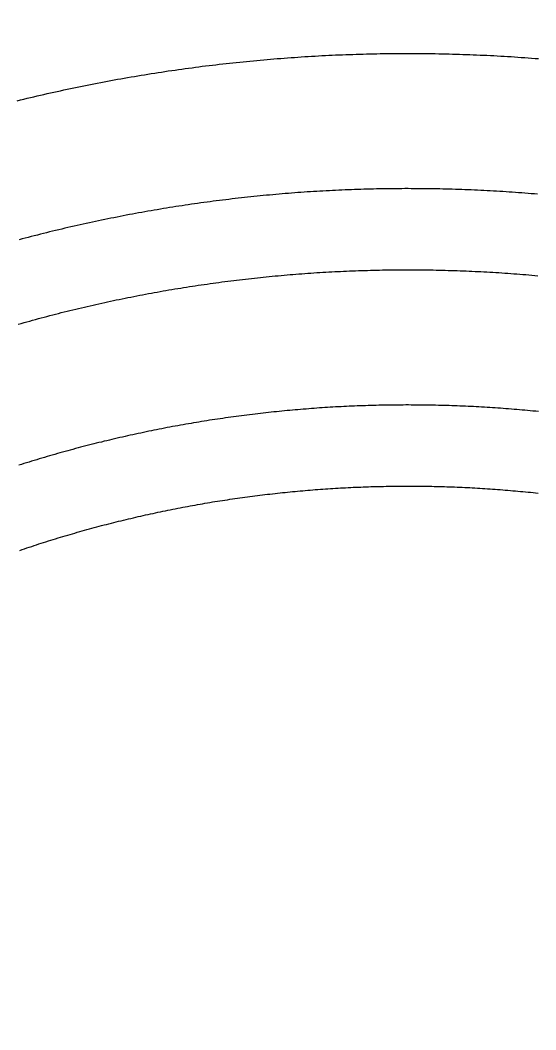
# Model space of a CAD drawing. Header units: inches. Extents: x -43479 to 56521, y -44741 to 59530.
# Drawn here: x 22474 to 23238, y 40154 to 41647 of the extents above; entities that cross this region are included whole.
import ezdxf

# ---------------------------------------------------------------- set-up
doc = ezdxf.new("R2010")
doc.units = ezdxf.units.IN
doc.header["$MEASUREMENT"] = 0

# ---------------------------------------------------------------- blocks, each defined once
blk = doc.blocks.new('kanishk_spiralEditV1')
for points in [[(2990.4, -789.4), (2985.7, -789.8), (2981, -790.2), (2976.4, -790.5), (2971.7, -790.9), (2967, -791.3), (2962.4, -791.6), (2957.7, -792), (2953, -792.3), (2948.4, -792.6), (2943.7, -792.9), (2939, -793.2), (2934.3, -793.5), (2929.7, -793.8), (2925, -794.1), (2920.3, -794.3), (2915.7, -794.6), (2911, -794.8), (2906.3, -795), (2901.6, -795.3), (2897, -795.5), (2892.3, -795.7), (2887.6, -795.9), (2882.9, -796), (2878.3, -796.2), (2873.6, -796.4), (2868.9, -796.5), (2864.2, -796.7), (2859.6, -796.8), (2854.9, -796.9), (2850.2, -797.1), (2845.5, -797.2), (2840.9, -797.2), (2836.2, -797.3), (2831.5, -797.4), (2826.8, -797.5), (2822.2, -797.5), (2817.5, -797.6), (2812.8, -797.6), (2808.1, -797.6), (2803.5, -797.6), (2798.8, -797.7), (2794.1, -797.7), (2789.4, -797.6), (2784.8, -797.6), (2780.1, -797.6), (2775.4, -797.5), (2770.7, -797.5), (2766.1, -797.4), (2761.4, -797.3), (2756.7, -797.3), (2752.1, -797.2), (2747.4, -797.1), (2742.7, -797), (2738, -796.8), (2733.4, -796.7), (2728.7, -796.6), (2724, -796.4), (2719.4, -796.3), (2714.7, -796.1), (2710, -795.9), (2705.4, -795.7), (2700.7, -795.5), (2696, -795.3), (2691.4, -795.1), (2686.7, -794.9), (2682.1, -794.6), (2677.4, -794.4), (2672.7, -794.1), (2668.1, -793.8), (2663.4, -793.6), (2658.8, -793.3), (2654.1, -793), (2649.4, -792.7), (2644.8, -792.4), (2640.1, -792), (2635.5, -791.7), (2630.8, -791.4), (2626.2, -791), (2621.5, -790.6), (2616.9, -790.3), (2612.2, -789.9), (2607.6, -789.5), (2602.9, -789.1), (2598.3, -788.7), (2593.6, -788.2), (2589, -787.8), (2584.3, -787.4), (2579.7, -786.9), (2575.1, -786.4), (2570.4, -786), (2565.8, -785.5), (2561.1, -785), (2556.5, -784.5), (2551.9, -784), (2547.2, -783.5), (2542.6, -782.9), (2538, -782.4), (2533.4, -781.8), (2528.7, -781.3), (2524.1, -780.7), (2519.5, -780.1), (2514.8, -779.6), (2510.2, -779), (2505.6, -778.3), (2501, -777.7), (2496.4, -777.1), (2491.8, -776.5), (2487.1, -775.8), (2482.5, -775.2), (2477.9, -774.5), (2473.3, -773.8), (2468.7, -773.1), (2464.1, -772.4), (2459.5, -771.7), (2454.9, -771), (2450.3, -770.3), (2445.7, -769.6), (2441.1, -768.8), (2436.5, -768.1), (2431.9, -767.3), (2427.3, -766.5), (2422.7, -765.8), (2418.1, -765), (2413.5, -764.2), (2409, -763.4), (2404.4, -762.5), (2399.8, -761.7), (2395.2, -760.9), (2390.6, -760), (2386.1, -759.2), (2381.5, -758.3), (2376.9, -757.4), (2372.3, -756.5), (2367.8, -755.6), (2363.2, -754.7), (2358.7, -753.8), (2354.1, -752.9), (2349.5, -752), (2345, -751), (2340.4, -750.1), (2335.9, -749.1), (2331.3, -748.1), (2326.8, -747.2), (2322.2, -746.2), (2317.7, -745.2), (2313.2, -744.2), (2308.6, -743.1), (2304.1, -742.1), (2299.5, -741.1), (2295, -740), (2290.5, -739), (2286, -737.9), (2281.4, -736.8), (2276.9, -735.7), (2272.4, -734.7), (2267.9, -733.6), (2263.4, -732.4), (2258.9, -731.3), (2254.4, -730.2), (2249.8, -729), (2245.3, -727.9), (2240.8, -726.7), (2236.3, -725.6), (2231.9, -724.4), (2227.4, -723.2), (2222.9, -722)], [(2991.6, -468), (2987.6, -468.4), (2983.6, -468.8), (2979.6, -469.1), (2975.6, -469.5), (2971.6, -469.9), (2967.6, -470.2), (2963.6, -470.6), (2959.6, -470.9), (2955.6, -471.3), (2951.6, -471.6), (2947.6, -471.9), (2943.6, -472.2), (2939.6, -472.5), (2935.6, -472.8), (2931.6, -473.1), (2927.6, -473.4), (2923.6, -473.6), (2919.6, -473.9), (2915.6, -474.2), (2911.6, -474.4), (2907.6, -474.6), (2903.6, -474.9), (2899.6, -475.1), (2895.6, -475.3), (2891.6, -475.5), (2887.5, -475.7), (2883.5, -475.9), (2879.5, -476), (2875.5, -476.2), (2871.5, -476.4), (2867.5, -476.5), (2863.5, -476.6), (2859.5, -476.8), (2855.5, -476.9), (2851.5, -477), (2847.5, -477.1), (2843.5, -477.2), (2839.5, -477.3), (2835.5, -477.4), (2831.5, -477.5), (2827.5, -477.5), (2823.5, -477.6), (2819.4, -477.6), (2815.4, -477.7), (2811.4, -477.7), (2807.4, -477.7), (2803.4, -477.7), (2799.4, -477.8), (2795.4, -477.8), (2791.4, -477.7), (2787.4, -477.7), (2783.4, -477.7), (2779.4, -477.7), (2775.4, -477.6), (2771.4, -477.6), (2767.4, -477.5), (2763.4, -477.4), (2759.4, -477.4), (2755.4, -477.3), (2751.4, -477.2), (2747.4, -477.1), (2743.4, -477), (2739.4, -476.8), (2735.4, -476.7), (2731.4, -476.6), (2727.4, -476.4), (2723.4, -476.3), (2719.4, -476.1), (2715.4, -476), (2711.4, -475.8), (2707.4, -475.6), (2703.4, -475.4), (2699.4, -475.2), (2695.4, -475), (2691.4, -474.8), (2687.4, -474.5), (2683.5, -474.3), (2679.5, -474.1), (2675.5, -473.8), (2671.5, -473.5), (2667.5, -473.3), (2663.5, -473), (2659.5, -472.7), (2655.5, -472.4), (2651.6, -472.1), (2647.6, -471.8), (2643.6, -471.5), (2639.6, -471.1), (2635.6, -470.8), (2631.6, -470.5), (2627.7, -470.1), (2623.7, -469.8), (2619.7, -469.4), (2615.7, -469), (2611.8, -468.6), (2607.8, -468.2), (2603.8, -467.8), (2599.8, -467.4), (2595.9, -467), (2591.9, -466.6), (2587.9, -466.1), (2584, -465.7), (2580, -465.2), (2576, -464.8), (2572.1, -464.3), (2568.1, -463.8), (2564.1, -463.3), (2560.2, -462.8), (2556.2, -462.3), (2552.3, -461.8), (2548.3, -461.3), (2544.3, -460.8), (2540.4, -460.2), (2536.4, -459.7), (2532.5, -459.2), (2528.5, -458.6), (2524.6, -458), (2520.6, -457.4), (2516.7, -456.9), (2512.7, -456.3), (2508.8, -455.7), (2504.9, -455.1), (2500.9, -454.4), (2497, -453.8), (2493, -453.2), (2489.1, -452.5), (2485.2, -451.9), (2481.2, -451.2), (2477.3, -450.6), (2473.4, -449.9), (2469.5, -449.2), (2465.5, -448.5), (2461.6, -447.8), (2457.7, -447.1), (2453.8, -446.4), (2449.9, -445.7), (2445.9, -444.9), (2442, -444.2), (2438.1, -443.4), (2434.2, -442.7), (2430.3, -441.9), (2426.4, -441.1), (2422.5, -440.4), (2418.6, -439.6), (2414.7, -438.8), (2410.8, -438), (2406.9, -437.2), (2403, -436.3), (2399.1, -435.5), (2395.2, -434.7), (2391.3, -433.8), (2387.4, -433), (2383.5, -432.1), (2379.6, -431.2), (2375.7, -430.3), (2371.9, -429.5), (2368, -428.6), (2364.1, -427.7), (2360.2, -426.8), (2356.4, -425.8), (2352.5, -424.9), (2348.6, -424), (2344.8, -423), (2340.9, -422.1), (2337, -421.1), (2333.2, -420.1), (2329.3, -419.2), (2325.5, -418.2), (2321.6, -417.2), (2317.8, -416.2), (2313.9, -415.2), (2310.1, -414.2), (2306.2, -413.2), (2302.4, -412.1), (2298.6, -411.1), (2294.7, -410), (2290.9, -409), (2287.1, -407.9), (2283.2, -406.8), (2279.4, -405.8), (2275.6, -404.7), (2271.8, -403.6), (2267.9, -402.5), (2264.1, -401.4), (2260.3, -400.2), (2256.5, -399.1), (2252.7, -398), (2248.9, -396.8), (2245.1, -395.7), (2241.3, -394.5), (2237.5, -393.4), (2233.7, -392.2), (2229.9, -391), (2226.1, -389.8), (2222.3, -388.6)], [(2223.8, -262.8), (2227.3, -264), (2230.8, -265.2), (2234.3, -266.4), (2237.9, -267.6), (2241.4, -268.7), (2244.9, -269.9), (2248.5, -271), (2252, -272.2), (2255.6, -273.3), (2259.1, -274.4), (2262.6, -275.6), (2266.2, -276.7), (2269.8, -277.8), (2273.3, -278.9), (2276.9, -280), (2280.4, -281.1), (2284, -282.1), (2287.6, -283.2), (2291.1, -284.3), (2294.7, -285.3), (2298.3, -286.4), (2301.8, -287.4), (2305.4, -288.4), (2309, -289.5), (2312.6, -290.5), (2316.2, -291.5), (2319.8, -292.5), (2323.3, -293.5), (2326.9, -294.5), (2330.5, -295.5), (2334.1, -296.4), (2337.7, -297.4), (2341.3, -298.4), (2344.9, -299.3), (2348.5, -300.3), (2352.1, -301.2), (2355.7, -302.1), (2359.4, -303), (2363, -304), (2366.6, -304.9), (2370.2, -305.8), (2373.8, -306.6), (2377.4, -307.5), (2381.1, -308.4), (2384.7, -309.3), (2388.3, -310.1), (2392, -311), (2395.6, -311.8), (2399.2, -312.7), (2402.9, -313.5), (2406.5, -314.3), (2410.1, -315.1), (2413.8, -315.9), (2417.4, -316.7), (2421.1, -317.5), (2424.7, -318.3), (2428.4, -319.1), (2432, -319.9), (2435.7, -320.6), (2439.3, -321.4), (2443, -322.1), (2446.6, -322.9), (2450.3, -323.6), (2454, -324.3), (2457.6, -325), (2461.3, -325.7), (2465, -326.4), (2468.6, -327.1), (2472.3, -327.8), (2476, -328.5), (2479.6, -329.2), (2483.3, -329.8), (2487, -330.5), (2490.7, -331.1), (2494.3, -331.8), (2498, -332.4), (2501.7, -333), (2505.4, -333.6), (2509.1, -334.3), (2512.8, -334.9), (2516.5, -335.4), (2520.2, -336), (2523.8, -336.6), (2527.5, -337.2), (2531.2, -337.7), (2534.9, -338.3), (2538.6, -338.8), (2542.3, -339.4), (2546, -339.9), (2549.7, -340.4), (2553.4, -341), (2557.1, -341.5), (2560.8, -342), (2564.5, -342.5), (2568.3, -342.9), (2572, -343.4), (2575.7, -343.9), (2579.4, -344.4), (2583.1, -344.8), (2586.8, -345.3), (2590.5, -345.7), (2594.2, -346.1), (2598, -346.5), (2601.7, -347), (2605.4, -347.4), (2609.1, -347.8), (2612.8, -348.2), (2616.6, -348.5), (2620.3, -348.9), (2624, -349.3), (2627.7, -349.7), (2631.5, -350), (2635.2, -350.4), (2638.9, -350.7), (2642.7, -351), (2646.4, -351.3), (2650.1, -351.7), (2653.8, -352), (2657.6, -352.3), (2661.3, -352.6), (2665, -352.8), (2668.8, -353.1), (2672.5, -353.4), (2676.3, -353.6), (2680, -353.9), (2683.7, -354.1), (2687.5, -354.4), (2691.2, -354.6), (2695, -354.8), (2698.7, -355), (2702.4, -355.2), (2706.2, -355.4), (2709.9, -355.6), (2713.7, -355.8), (2717.4, -356), (2721.2, -356.1), (2724.9, -356.3), (2728.6, -356.4), (2732.4, -356.6), (2736.1, -356.7), (2739.9, -356.8), (2743.6, -357), (2747.4, -357.1), (2751.1, -357.2), (2754.9, -357.3), (2758.6, -357.4), (2762.4, -357.4), (2766.1, -357.5), (2769.9, -357.6), (2773.6, -357.6), (2777.4, -357.7), (2781.1, -357.7), (2784.9, -357.8), (2788.7, -357.8), (2792.4, -357.8), (2796.2, -357.8), (2799.9, -357.8), (2803.7, -357.8), (2807.4, -357.8), (2811.2, -357.8), (2814.9, -357.7), (2818.7, -357.7), (2822.4, -357.6), (2826.2, -357.6), (2829.9, -357.5), (2833.7, -357.5), (2837.5, -357.4), (2841.2, -357.3), (2845, -357.2), (2848.7, -357.1), (2852.5, -357), (2856.2, -356.9), (2860, -356.7), (2863.7, -356.6), (2867.5, -356.5), (2871.2, -356.3), (2875, -356.2), (2878.8, -356), (2882.5, -355.8), (2886.3, -355.6), (2890, -355.5), (2893.8, -355.3), (2897.5, -355.1), (2901.3, -354.8), (2905, -354.6), (2908.8, -354.4), (2912.5, -354.2), (2916.3, -353.9), (2920, -353.7), (2923.8, -353.4), (2927.5, -353.1), (2931.3, -352.9), (2935.1, -352.6), (2938.8, -352.3), (2942.6, -352), (2946.3, -351.7), (2950.1, -351.4), (2953.8, -351), (2957.5, -350.7), (2961.3, -350.4), (2965, -350), (2968.8, -349.7), (2972.5, -349.3), (2976.3, -348.9), (2980, -348.6), (2983.8, -348.2), (2987.5, -347.8), (2991.3, -347.4)], [(2221.6, -597.2), (2225.8, -598.4), (2230.1, -599.6), (2234.3, -600.8), (2238.5, -601.9), (2242.8, -603.1), (2247, -604.3), (2251.3, -605.4), (2255.5, -606.5), (2259.7, -607.7), (2264, -608.8), (2268.2, -609.9), (2272.5, -611), (2276.8, -612.1), (2281, -613.2), (2285.3, -614.3), (2289.6, -615.3), (2293.8, -616.4), (2298.1, -617.4), (2302.4, -618.5), (2306.6, -619.5), (2310.9, -620.5), (2315.2, -621.5), (2319.5, -622.6), (2323.8, -623.5), (2328, -624.5), (2332.3, -625.5), (2336.6, -626.5), (2340.9, -627.4), (2345.2, -628.4), (2349.5, -629.3), (2353.8, -630.3), (2358.1, -631.2), (2362.4, -632.1), (2366.7, -633), (2371, -633.9), (2375.3, -634.8), (2379.7, -635.7), (2384, -636.6), (2388.3, -637.4), (2392.6, -638.3), (2396.9, -639.1), (2401.3, -639.9), (2405.6, -640.8), (2409.9, -641.6), (2414.2, -642.4), (2418.6, -643.2), (2422.9, -644), (2427.2, -644.8), (2431.6, -645.5), (2435.9, -646.3), (2440.2, -647.1), (2444.6, -647.8), (2448.9, -648.5), (2453.3, -649.3), (2457.6, -650), (2462, -650.7), (2466.3, -651.4), (2470.7, -652.1), (2475, -652.8), (2479.4, -653.4), (2483.7, -654.1), (2488.1, -654.7), (2492.5, -655.4), (2496.8, -656), (2501.2, -656.6), (2505.5, -657.3), (2509.9, -657.9), (2514.3, -658.5), (2518.6, -659.1), (2523, -659.6), (2527.4, -660.2), (2531.8, -660.8), (2536.1, -661.3), (2540.5, -661.9), (2544.9, -662.4), (2549.3, -662.9), (2553.7, -663.4), (2558, -664), (2562.4, -664.5), (2566.8, -664.9), (2571.2, -665.4), (2575.6, -665.9), (2580, -666.4), (2584.3, -666.8), (2588.7, -667.2), (2593.1, -667.7), (2597.5, -668.1), (2601.9, -668.5), (2606.3, -668.9), (2610.7, -669.3), (2615.1, -669.7), (2619.5, -670.1), (2623.9, -670.5), (2628.3, -670.8), (2632.7, -671.2), (2637.1, -671.5), (2641.5, -671.9), (2645.9, -672.2), (2650.3, -672.5), (2654.7, -672.8), (2659.1, -673.1), (2663.5, -673.4), (2667.9, -673.7), (2672.3, -673.9), (2676.8, -674.2), (2681.2, -674.4), (2685.6, -674.7), (2690, -674.9), (2694.4, -675.1), (2698.8, -675.3), (2703.2, -675.5), (2707.6, -675.7), (2712.1, -675.9), (2716.5, -676.1), (2720.9, -676.3), (2725.3, -676.4), (2729.7, -676.6), (2734.1, -676.7), (2738.6, -676.8), (2743, -677), (2747.4, -677.1), (2751.8, -677.2), (2756.2, -677.3), (2760.6, -677.4), (2765.1, -677.4), (2769.5, -677.5), (2773.9, -677.5), (2778.3, -677.6), (2782.8, -677.6), (2787.2, -677.7), (2791.6, -677.7), (2796, -677.7), (2800.4, -677.7), (2804.9, -677.7), (2809.3, -677.7), (2813.7, -677.6), (2818.1, -677.6), (2822.6, -677.5), (2827, -677.5), (2831.4, -677.4), (2835.8, -677.4), (2840.3, -677.3), (2844.7, -677.2), (2849.1, -677.1), (2853.5, -677), (2858, -676.8), (2862.4, -676.7), (2866.8, -676.6), (2871.2, -676.4), (2875.7, -676.3), (2880.1, -676.1), (2884.5, -675.9), (2888.9, -675.7), (2893.3, -675.5), (2897.8, -675.3), (2902.2, -675.1), (2906.6, -674.9), (2911, -674.7), (2915.5, -674.4), (2919.9, -674.2), (2924.3, -673.9), (2928.7, -673.7), (2933.1, -673.4), (2937.6, -673.1), (2942, -672.8), (2946.4, -672.5), (2950.8, -672.2), (2955.2, -671.8), (2959.7, -671.5), (2964.1, -671.2), (2968.5, -670.8), (2972.9, -670.5), (2977.3, -670.1), (2981.7, -669.7), (2986.2, -669.3), (2990.6, -668.9)], [(2219.7, -927.6), (2224.7, -928.8), (2229.6, -930), (2234.5, -931.2), (2239.5, -932.4), (2244.4, -933.5), (2249.3, -934.7), (2254.3, -935.8), (2259.2, -937), (2264.1, -938.1), (2269.1, -939.2), (2274, -940.3), (2279, -941.4), (2283.9, -942.5), (2288.9, -943.5), (2293.9, -944.6), (2298.8, -945.6), (2303.8, -946.7), (2308.7, -947.7), (2313.7, -948.7), (2318.7, -949.7), (2323.7, -950.7), (2328.6, -951.7), (2333.6, -952.7), (2338.6, -953.7), (2343.6, -954.6), (2348.5, -955.6), (2353.5, -956.5), (2358.5, -957.4), (2363.5, -958.3), (2368.5, -959.3), (2373.5, -960.1), (2378.5, -961), (2383.5, -961.9), (2388.5, -962.8), (2393.5, -963.6), (2398.5, -964.5), (2403.5, -965.3), (2408.5, -966.1), (2413.5, -966.9), (2418.5, -967.7), (2423.6, -968.5), (2428.6, -969.3), (2433.6, -970.1), (2438.6, -970.8), (2443.6, -971.6), (2448.7, -972.3), (2453.7, -973), (2458.7, -973.7), (2463.7, -974.4), (2468.8, -975.1), (2473.8, -975.8), (2478.8, -976.5), (2483.9, -977.2), (2488.9, -977.8), (2493.9, -978.5), (2499, -979.1), (2504, -979.7), (2509.1, -980.3), (2514.1, -980.9), (2519.2, -981.5), (2524.2, -982.1), (2529.3, -982.7), (2534.3, -983.2), (2539.4, -983.8), (2544.4, -984.3), (2549.5, -984.8), (2554.5, -985.3), (2559.6, -985.8), (2564.6, -986.3), (2569.7, -986.8), (2574.8, -987.3), (2579.8, -987.8), (2584.9, -988.2), (2589.9, -988.7), (2595, -989.1), (2600.1, -989.5), (2605.1, -989.9), (2610.2, -990.3), (2615.3, -990.7), (2620.4, -991.1), (2625.4, -991.4), (2630.5, -991.8), (2635.6, -992.1), (2640.6, -992.5), (2645.7, -992.8), (2650.8, -993.1), (2655.9, -993.4), (2661, -993.7), (2666, -994), (2671.1, -994.3), (2676.2, -994.5), (2681.3, -994.8), (2686.4, -995), (2691.4, -995.3), (2696.5, -995.5), (2701.6, -995.7), (2706.7, -995.9), (2711.8, -996.1), (2716.9, -996.2), (2721.9, -996.4), (2727, -996.6), (2732.1, -996.7), (2737.2, -996.8), (2742.3, -997), (2747.4, -997.1), (2752.5, -997.2), (2757.6, -997.3), (2762.7, -997.3), (2767.7, -997.4), (2772.8, -997.5), (2777.9, -997.5), (2783, -997.6), (2788.1, -997.6), (2793.2, -997.6), (2798.3, -997.6), (2803.4, -997.6), (2808.5, -997.6), (2813.6, -997.6), (2818.7, -997.5), (2823.8, -997.5), (2828.9, -997.4), (2834, -997.3), (2839, -997.3), (2844.1, -997.2), (2849.2, -997.1), (2854.3, -997), (2859.4, -996.8), (2864.5, -996.7), (2869.6, -996.6), (2874.7, -996.4), (2879.8, -996.2), (2884.9, -996.1), (2890, -995.9), (2895.1, -995.7), (2900.2, -995.5), (2905.3, -995.2), (2910.4, -995), (2915.4, -994.8), (2920.5, -994.5), (2925.6, -994.3), (2930.7, -994), (2935.8, -993.7), (2940.9, -993.4), (2946, -993.1), (2951.1, -992.8), (2956.2, -992.5), (2961.3, -992.1), (2966.3, -991.8), (2971.4, -991.4), (2976.5, -991.1), (2981.6, -990.7), (2986.7, -990.3), (2991.8, -989.9)]]:
    blk.add_lwpolyline(points)

msp = doc.modelspace()

# ---------------------------------------------------------------- linework, layer by layer
msp.add_circle((6520.5, 9529.6), 50000)

# ---------------------------------------------------------------- block references
at = {"xscale": -1, "rotation": 180}
msp.add_blockref('kanishk_spiralEditV1', (20250, 40600), dxfattribs=at)

doc.saveas('drawing.dxf')
